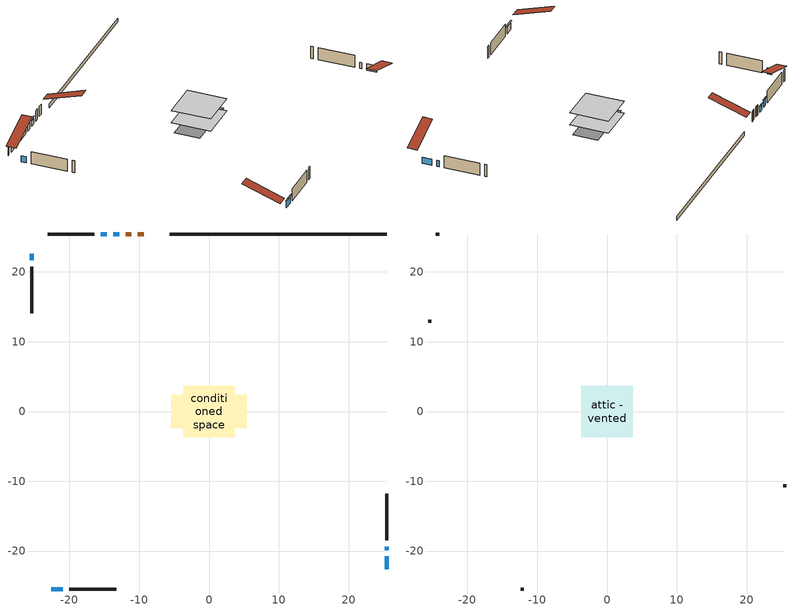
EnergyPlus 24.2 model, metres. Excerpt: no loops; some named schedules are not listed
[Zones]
conditioned space
 floor adiabatic (Floor2 construction): -3.58,-3.58 -3.58,3.58 3.58,3.58 3.58,-3.58 z0.76
 floor adiabatic (AdiabaticFloorConstruction): -3.66,-3.66 -3.66,3.66 3.66,3.66 3.66,-3.66 z0.76
 floor foundation (Slab1 construction): -5.41,-2.37 -5.41,2.37 5.41,2.37 5.41,-2.37 z0
 wall outside (AdiabaticWallConstruction 1): -9.39,25.44 -10.21,25.44 / -11.13,25.44 -11.97,25.44 z0.76:2.79
 wall outside (AdiabaticWallConstruction): 25.44,-22.63 25.44,-20.78 / 25.44,-19.85 25.44,-19.41 / -25.44,22.63 -25.44,21.71 z0.76:1.98; -12.89,25.44 -13.73,25.44 z0.76:1.78; -14.66,25.44 -15.5,25.44 / -22.63,-25.44 -20.96,-25.44 z0.76:2.11
 wall outside (Wall1 construction): -16.43,25.44 -23.15,25.44 / -20.03,-25.44 -13.31,-25.44 / -25.44,20.78 -25.44,14.06 / 25.44,-18.49 25.44,-11.77 z0.76:3.2
 wall foundation (FoundationWall1 construction): 25.44,25.44 -5.65,25.44 z0:0.76
 window (WindowConstruction): 25.44,-22.63 25.44,-20.78 z0.76:1.98
 window (WindowConstruction 1): 25.44,-19.85 25.44,-19.42 z0.76:1.98
 window (WindowConstruction 2): -12.89,25.44 -13.73,25.44 z0.76:1.77
 window (WindowConstruction 3): -14.66,25.44 -15.5,25.44 z0.76:2.11
 window (WindowConstruction 4): -22.63,-25.44 -20.96,-25.44 z0.76:2.11
 window (WindowConstruction 5): -25.44,22.63 -25.44,21.71 z0.76:1.98
 door (Door): -9.39,25.44 -10.21,25.44 z0.76:2.79
 door (Door 1): -11.14,25.44 -11.96,25.44 z0.76:2.79
 ceiling adiabatic (AdiabaticFloorConstruction): 3.66,-3.66 3.66,3.66 -3.66,3.66 -3.66,-3.66 z0.76
attic - vented
 floor to conditioned space (Floor1 construction Reversed): -3.66,-3.66 -3.66,3.66 3.66,3.66 3.66,-3.66 z3.2
 wall outside (Wall2 construction): -24.07,25.44 -24.51,25.44 / -12.38,-25.44 -11.95,-25.44 / -25.44,13.13 -25.44,12.7 / 25.44,-10.84 25.44,-10.4 z0.76:3.2
 roof outside (Roof1 construction): -8.46,25.44,3.2 -8.46,18.31,5.57 -6.58,18.31,5.57 -6.58,25.44,3.2; -23.56,-25.44,3.2 -23.56,-18.31,5.57 -25.44,-18.31,5.57 -25.44,-25.44,3.2; -25.44,23.56,3.2 -18.31,23.56,5.57 -18.31,25.44,5.57 -25.44,25.44,3.2; 25.44,-23.56,3.2 18.31,-23.56,5.57 18.31,-25.44,5.57 25.44,-25.44,3.2
shading: -14.03,25.44 -12.6,25.44 -12.6,25.59 -14.03,25.59 z2.07; -15.8,25.44 -14.36,25.44 -14.36,25.59 -15.8,25.59 z2.41; -20.66,-25.44 -22.93,-25.44 -22.93,-25.59 -20.66,-25.59 z2.41
[Building]
Building 1: Terrain=Suburbs
[Site:Location]
Toronto City Centre_ON: Latitude {deg}=43.63; Longitude {deg}=-79.39; Time Zone {hr}=-5; Elevation {m}=77; Keep Site Location Information=Yes
[Site:GroundTemperature:Shallow]
5.01852, 3.26908, 3.12898, 3.95918, 7.29196, 10.6092, 13.4851, 15.3069, 15.4617, 13.9799, 11.1774, 7.9619
[Site:WaterMainsTemperature]
Calculation Method=Schedule; Temperature Schedule=mains temperature schedule
[Material] Roughness=Rough; Thermal Absorptance=0.9
Name | Thickness {m} | Conductivity {W/m-K} | Density {kg/m3} | Specific Heat {J/kg-K} | Solar Absorptance | Visible Absorptance
asphalt or fiberglass shingles | 0.00635 | 0.162714 | 1121.4 | 1465.45 | 0.4 | 0.4
ceiling stud and cavity | 0.0889 | 7.21176 | 20.9862 | 1087.66 | 0.7 | 0.7
concrete 4.0 in. | 0.1016 | 1.803125 | 2242.8 | 837.4 | 0.7 | 0.7
concrete 8.0 in. | 0.2032 | 1.803125 | 2242.8 | 837.4 | 0.7 | 0.7
door material | 0.04445 | 0.188738 | 512.64 | 1214.23 | 0.7 | 0.7
door material 1 | 0.04445 | 0.053851 | 512.64 | 1214.23 | 0.7 | 0.7
exterior vertical ins | 0.00202101 | 0.029427 | 32.04 | 1214.23 | 0.7 | 0.7
floor covering | 0.0127 | 0.0433444 | 54.468 | 1339.84 | 0.6 | 0.6
floor rigid ins; wall rigid ins | 0.512978 | 0.029427 | 32.04 | 1214.23 | 0.7 | 0.7
floor stud and cavity | 0.1397 | 0.0933496 | 92.3553 | 1139.71 | 0.7 | 0.7
floor stud and cavity 1 | 0.1397 | 1.75129 | 37.0049 | 1207.88 | 0.7 | 0.7
furniture material conditioned space 1 | 0.1524 | 0.115458 | 640.8 | 1214.23 | 0.6 | 0.6
gypsum board | 0.0127 | 0.160291 | 801 | 837.4 | 0.6 | 0.6
gypsum board 1 | 0.00254 | 0.160291 | 801 | 837.4 | 0.6 | 0.6
gypsum board 2 | 0.0127 | 0.160291 | 801 | 837.4 | 0.7 | 0.7
osb sheathing 0.5 in. | 0.0127 | 0.115458 | 512.64 | 1214.23 | 0.7 | 0.7
osb sheathing 0.75 in. | 0.01905 | 0.115458 | 512.64 | 1214.23 | 0.7 | 0.7
wall stud and cavity | 0.1397 | 0.115654 | 139.0536 | 1170.24 | 0.7 | 0.7
wall stud and cavity 1 | 0.0889 | 6.9971 | 50.32683 | 1063.81 | 0.6 | 0.6
wall stud and cavity 2 | 0.0889 | 0.380278 | 52.3479 | 1209.89 | 0.7 | 0.7
wall stud and cavity 3 | 0.0889 | 0.391764 | 83.0341 | 1211.67 | 0.7 | 0.7
wood siding | 0.0254 | 0.102417 | 544.68 | 1172.36 | 0.4 | 0.4
wood siding 1 | 0.00254 | 0.102417 | 544.68 | 1172.36 | 0.4 | 0.4
wood siding 2; wood siding 3 | 0.0254 | 0.102417 | 544.68 | 1172.36 | 0.7 | 0.7
[WindowMaterial:SimpleGlazingSystem]
Name | U-Factor {W/m2-K} | Solar Heat Gain Coefficient
WindowMaterial | 2.47504 | 0.61
WindowMaterial 1 | 2.56475 | 0.57
WindowMaterial 2 | 2.501159 | 0.6
[Construction]
AdiabaticFloorConstruction: floor stud and cavity 1, floor rigid ins, osb sheathing 0.75 in., floor covering
AdiabaticWallConstruction: wood siding 2, wall rigid ins, wall stud and cavity 2, gypsum board
AdiabaticWallConstruction 1: wood siding 3, wall rigid ins, wall stud and cavity 2, gypsum board
Door: door material
Door 1: door material 1
Floor1 construction Reversed: gypsum board 1, ceiling stud and cavity
Floor2 construction: floor stud and cavity, osb sheathing 0.75 in., floor covering
FoundationWall1 construction: concrete 8.0 in., gypsum board 2
furniture construction conditioned space 1: furniture material conditioned space 1
PartitionWallConstruction: gypsum board, wall stud and cavity 3, gypsum board
Roof1 construction: asphalt or fiberglass shingles
Slab1 construction: concrete 4.0 in.
Wall1 construction: wood siding, osb sheathing 0.5 in., wall stud and cavity, gypsum board
Wall2 construction: wood siding 1, wall stud and cavity 1
WindowConstruction; WindowConstruction 3; WindowConstruction 4; WindowConstruction 5: WindowMaterial
WindowConstruction 1: WindowMaterial 1
WindowConstruction 2: WindowMaterial 2
[Zone] Multiplier=1; Part of Total Floor Area=Yes
Name | Volume {m3}
attic - vented | 20.6359
conditioned space | 130.5
[Space]
Name | Zone | Volume {m3}
attic - vented 1 | attic - vented | 20.6359
conditioned space 1 | conditioned space | 130.5
[ZoneInfiltration:EffectiveLeakageArea]
infil attic - vented 1: Zone or Space=attic - vented 1; Schedule=Always On Discrete; Effective Air Leakage Area {cm2}=2253.47; Stack Coefficient=0.000334728; Wind Coefficient=1.23614e-05
[ZoneMixing]
whole house fan mix: Zone or Space=attic - vented; Schedule=Always On Continuous; Design Flow Rate Calculation Method=Flow/Zone; Design Flow Rate {m3/s}=0; Source Zone or Space=conditioned space
[SurfaceProperty:ExposedFoundationPerimeter]
Slab1: Exposed Perimeter Calculation Method=TotalExposedPerimeter; Total Exposed Perimeter {m}=31.091
[InternalMass] Zone or ZoneList=conditioned space; Space or SpaceList=conditioned space 1
Name | Construction | Surface Area {m2}
furniture mass conditioned space 1 | furniture construction conditioned space 1 | 62.344
partition wall mass | PartitionWallConstruction | 104.68
[Lights]
interior lighting: Zone or ZoneList or Space or SpaceList=conditioned space 1; Schedule=interior lighting schedule; Design Level Calculation Method=LightingLevel; Lighting Level {W}=343.2; Return Air Fraction=0; Fraction Radiant=0.6; Fraction Visible=0.2; Fraction Replaceable=1
[People]
occupants: Zone or ZoneList or Space or SpaceList=conditioned space 1; Number of People Schedule=occupants schedule; Number of People Calculation Method=People; Number of People=3; Fraction Radiant=0.314171; Sensible Heat Fraction=0.56303; Activity Level Schedule=occupants activity schedule; Carbon Dioxide Generation Rate {m3/s-W}=0; Enable ASHRAE 55 Comfort Warnings=No; Mean Radiant Temperature Calculation Type=EnclosureAveraged
[ElectricEquipment] Zone or ZoneList or Space or SpaceList=conditioned space 1; Design Level Calculation Method=EquipmentLevel
Name | Schedule | Design Level {W} | Fraction Latent | Fraction Radiant | Fraction Lost
clothes dryer | clothes dryer schedule | 140.772 | 0.015 | 0.081 | 0.85
clothes washer | clothes washer schedule | 32.1985 | 0.03 | 0.162 | 0.7
cooking range | cooking range schedule | 215.147 | 0.08 | 0.432 | 0.2
dishwasher | dishwasher schedule | 66.8632 | 0.3 | 0.18 | 0.4
fridge | fridge schedule | 72.9452 | 0 | 0.6 | 0
mech vent house fan | mech vent house fan schedule | 0 | 0 | 0 | 1
mech vent house fan cfis | mech vent house fan cfis schedule | 0 | 0 | 0 | 0
misc plug loads | misc plug loads schedule | 494.7 | 0.045 | 0.513 | 0.1
whole house fan | Always On Discrete | 0 | 0 | 0 | 1
[OtherEquipment] Zone or ZoneList or Space or SpaceList=conditioned space 1; Design Level Calculation Method=EquipmentLevel
Name | Fuel Type | Schedule | Design Level {W} | Fraction Latent | Fraction Radiant | Fraction Lost
clothes dryer 1 | Electricity | clothes dryer schedule | 0 | 0.015 | 0.081 | 0.85
cooking range 1 | Electricity | cooking range schedule | 0 | 0.08 | 0.432 | 0.2
general water use latent | None | general water use schedule | 62.594 | 1 | 0 | 0
general water use sensible | None | general water use schedule | -61.6891 | 0 | 0.6 | 0
mech vent house fan latent load | None | Always On Discrete | 0 | 1 | 0 | 0
mech vent house fan sensible load | None | Always On Discrete | 0 | 0 | 0 | 0
water heater energy adjustment1 | NaturalGas | Always On Discrete | 0.01 | 0 | 0 | 1
[ZoneInfiltration:DesignFlowRate] Zone or ZoneList or Space or SpaceList=conditioned space 1; Schedule=Always On Discrete; Design Flow Rate Calculation Method=Flow/Zone; Design Flow Rate {m3/s}=0
infil flow; natural vent flow; whole house fan flow
[AvailabilityManager:Scheduled]
furnace airloop Availability Manager: Schedule=Always On Discrete
[Foundation:Kiva]
Foundation Kiva 1: Initial Indoor Air Temperature {C}=18; Wall Height Above Grade {m}=0.759988; Wall Depth Below Slab {m}=0.2032; Custom Block Material Name 1=exterior vertical ins; Custom Block Depth 1 {m}=0.759988; Custom Block X Position 1 {m}=0.2159; Custom Block Z Position 1 {m}=0
[Foundation:Kiva:Settings]
Soil Conductivity {W/m-K}=0.849921; Soil Density {kg/m3}=1842.3; Soil Specific Heat {J/kg-K}=418.7; Ground Solar Absorptivity=0.9; Ground Thermal Absorptivity=0.9; Ground Surface Roughness {m}=0.03; Far-Field Width {m}=40; Deep-Ground Boundary Condition=ZeroFlux; Deep-Ground Depth {m}=40; Minimum Cell Dimension {m}=0.2; Maximum Cell Growth Coefficient=3; Simulation Timestep=Timestep
[Exterior:Lights]
exterior lighting: Schedule=exterior lighting schedule; Design Level {W}=75.6
[EnergyManagementSystem:GlobalVariable]
furnace_airloop_Fan_RTF
infil_program_Qfan
infil_program_Qinf
natural_vent_program_Qnv
natural_vent_program_Qwhf
[EnergyManagementSystem:Sensor]
Name | Output:Variable or Output:Meter Index Key | Output:Variable or Output:Meter
airflow_gain | infil flow | Infiltration Sensible Heat Gain Energy
airflow_gain_1 | natural vent flow | Infiltration Sensible Heat Gain Energy
airflow_gain_2 | whole house fan flow | Infiltration Sensible Heat Gain Energy
airflow_loss | infil flow | Infiltration Sensible Heat Loss Energy
airflow_loss_1 | natural vent flow | Infiltration Sensible Heat Loss Energy
airflow_loss_2 | whole house fan flow | Infiltration Sensible Heat Loss Energy
clg_load_cond |  | Cooling:EnergyTransfer:Zone:CONDITIONED SPACE
clg_sp_s; clg_sp_s_1 | cooling setpoint | Schedule Value
clothes_dryer_exhaust_0_sch_s | clothes dryer exhaust 0 schedule | Schedule Value
cool_season | cooling season schedule | Schedule Value
htg_load_cond |  | Heating:EnergyTransfer:Zone:CONDITIONED SPACE
htg_sp_s; htg_sp_s_1 | heating setpoint | Schedule Value
ig_ee_conv | clothes dryer | Electric Equipment Convective Heating Energy
ig_ee_conv_2 | cooking range | Electric Equipment Convective Heating Energy
ig_ee_conv_4 | fridge | Electric Equipment Convective Heating Energy
ig_ee_conv_5 | misc plug loads | Electric Equipment Convective Heating Energy
ig_ee_conv_6 | whole house fan | Electric Equipment Convective Heating Energy
ig_ee_rad | clothes dryer | Electric Equipment Radiant Heating Energy
ig_ee_rad_2 | cooking range | Electric Equipment Radiant Heating Energy
ig_ee_rad_4 | fridge | Electric Equipment Radiant Heating Energy
ig_ee_rad_5 | misc plug loads | Electric Equipment Radiant Heating Energy
ig_ee_rad_6 | whole house fan | Electric Equipment Radiant Heating Energy
ig_lgt_conv | interior lighting | Lights Convective Heating Energy
ig_lgt_rad | interior lighting | Lights Radiant Heating Energy
ig_lgt_vis | interior lighting | Lights Visible Radiation Heating Energy
ig_oe_conv | clothes dryer 1 | Other Equipment Convective Heating Energy
ig_oe_conv_1 | cooking range 1 | Other Equipment Convective Heating Energy
ig_oe_conv_2 | general water use latent | Other Equipment Convective Heating Energy
ig_oe_conv_3 | general water use sensible | Other Equipment Convective Heating Energy
ig_oe_conv_4 | water heater energy adjustment1 | Other Equipment Convective Heating Energy
ig_oe_rad | clothes dryer 1 | Other Equipment Radiant Heating Energy
ig_oe_rad_1 | cooking range 1 | Other Equipment Radiant Heating Energy
ig_oe_rad_2 | general water use latent | Other Equipment Radiant Heating Energy
ig_oe_rad_3 | general water use sensible | Other Equipment Radiant Heating Energy
ig_oe_rad_4 | water heater energy adjustment1 | Other Equipment Radiant Heating Energy
ig_ppl_conv | occupants | People Convective Heating Energy
ig_ppl_rad | occupants | People Radiant Heating Energy
im_conv | furniture mass conditioned space 1 | Surface Inside Face Convection Heat Gain Energy
im_conv_1 | partition wall mass | Surface Inside Face Convection Heat Gain Energy
im_ig | furniture mass conditioned space 1 | Surface Inside Face Internal Gains Radiation Heat Gain Energy
im_ig_1 | partition wall mass | Surface Inside Face Internal Gains Radiation Heat Gain Energy
im_lgt | furniture mass conditioned space 1 | Surface Inside Face Lights Radiation Heat Gain Energy
im_lgt_1 | partition wall mass | Surface Inside Face Lights Radiation Heat Gain Energy
im_sol | furniture mass conditioned space 1 | Surface Inside Face Solar Radiation Heat Gain Energy
im_sol_1 | partition wall mass | Surface Inside Face Solar Radiation Heat Gain Energy
im_surf | furniture mass conditioned space 1 | Surface Inside Face Net Surface Thermal Radiation Heat Gain Energy
im_surf_1 | partition wall mass | Surface Inside Face Net Surface Thermal Radiation Heat Gain Energy
mv_conv | mech vent house fan | Electric Equipment Convective Heating Energy
mv_conv_1 | mech vent house fan cfis | Electric Equipment Convective Heating Energy
mv_conv_2 | mech vent house fan latent load | Other Equipment Convective Heating Energy
mv_conv_3 | mech vent house fan sensible load | Other Equipment Convective Heating Energy
mv_rad | mech vent house fan | Electric Equipment Radiant Heating Energy
mv_rad_1 | mech vent house fan cfis | Electric Equipment Radiant Heating Energy
mv_rad_2 | mech vent house fan latent load | Other Equipment Radiant Heating Energy
mv_rad_3 | mech vent house fan sensible load | Other Equipment Radiant Heating Energy
natural_vent_s | natural vent schedule | Schedule Value
out_pb_s |  | Site Outdoor Air Barometric Pressure
out_wt_s |  | Site Outdoor Air Humidity Ratio
site_vw_s |  | Site Wind Speed
ss_back_out | Window1 | Surface Window Shortwave from Zone Back Out Window Heat Transfer Rate
ss_back_out_1 | Window3 | Surface Window Shortwave from Zone Back Out Window Heat Transfer Rate
ss_back_out_2 | Window4 | Surface Window Shortwave from Zone Back Out Window Heat Transfer Rate
ss_back_out_3 | Window5 | Surface Window Shortwave from Zone Back Out Window Heat Transfer Rate
ss_back_out_4 | Window6 | Surface Window Shortwave from Zone Back Out Window Heat Transfer Rate
ss_back_out_5 | Window8 | Surface Window Shortwave from Zone Back Out Window Heat Transfer Rate
ss_conv | Door1 | Surface Inside Face Convection Heat Gain Energy
ss_conv_1 | Door2 | Surface Inside Face Convection Heat Gain Energy
ss_conv_2 | Window1 | Surface Inside Face Convection Heat Gain Energy
ss_conv_3 | Window3 | Surface Inside Face Convection Heat Gain Energy
ss_conv_4 | Window4 | Surface Inside Face Convection Heat Gain Energy
ss_conv_5 | Window5 | Surface Inside Face Convection Heat Gain Energy
ss_conv_6 | Window6 | Surface Inside Face Convection Heat Gain Energy
ss_conv_7 | Window8 | Surface Inside Face Convection Heat Gain Energy
ss_ig | Door1 | Surface Inside Face Internal Gains Radiation Heat Gain Energy
ss_ig_1 | Door2 | Surface Inside Face Internal Gains Radiation Heat Gain Energy
ss_ig_2 | Window1 | Surface Inside Face Internal Gains Radiation Heat Gain Energy
ss_ig_3 | Window3 | Surface Inside Face Internal Gains Radiation Heat Gain Energy
ss_ig_4 | Window4 | Surface Inside Face Internal Gains Radiation Heat Gain Energy
ss_ig_5 | Window5 | Surface Inside Face Internal Gains Radiation Heat Gain Energy
ss_ig_6 | Window6 | Surface Inside Face Internal Gains Radiation Heat Gain Energy
ss_ig_7 | Window8 | Surface Inside Face Internal Gains Radiation Heat Gain Energy
ss_lgt | Door1 | Surface Inside Face Lights Radiation Heat Gain Energy
ss_lgt_1 | Door2 | Surface Inside Face Lights Radiation Heat Gain Energy
ss_sol | Door1 | Surface Inside Face Solar Radiation Heat Gain Energy
ss_sol_1 | Door2 | Surface Inside Face Solar Radiation Heat Gain Energy
ss_surf | Door1 | Surface Inside Face Net Surface Thermal Radiation Heat Gain Energy
ss_surf_1 | Door2 | Surface Inside Face Net Surface Thermal Radiation Heat Gain Energy
ss_surf_2 | Window1 | Surface Inside Face Net Surface Thermal Radiation Heat Gain Energy
ss_surf_3 | Window3 | Surface Inside Face Net Surface Thermal Radiation Heat Gain Energy
ss_surf_4 | Window4 | Surface Inside Face Net Surface Thermal Radiation Heat Gain Energy
ss_surf_5 | Window5 | Surface Inside Face Net Surface Thermal Radiation Heat Gain Energy
ss_surf_6 | Window6 | Surface Inside Face Net Surface Thermal Radiation Heat Gain Energy
ss_surf_7 | Window8 | Surface Inside Face Net Surface Thermal Radiation Heat Gain Energy
ss_trans_in | Window1 | Surface Window Transmitted Solar Radiation Rate
ss_trans_in_1 | Window3 | Surface Window Transmitted Solar Radiation Rate
ss_trans_in_2 | Window4 | Surface Window Transmitted Solar Radiation Rate
ss_trans_in_3 | Window5 | Surface Window Transmitted Solar Radiation Rate
ss_trans_in_4 | Window6 | Surface Window Transmitted Solar Radiation Rate
ss_trans_in_5 | Window8 | Surface Window Transmitted Solar Radiation Rate
ss_trans_out | Window1 | Surface Inside Face Initial Transmitted Diffuse Transmitted Out Window Solar Radiation Rate
ss_trans_out_1 | Window3 | Surface Inside Face Initial Transmitted Diffuse Transmitted Out Window Solar Radiation Rate
ss_trans_out_2 | Window4 | Surface Inside Face Initial Transmitted Diffuse Transmitted Out Window Solar Radiation Rate
ss_trans_out_3 | Window5 | Surface Inside Face Initial Transmitted Diffuse Transmitted Out Window Solar Radiation Rate
ss_trans_out_4 | Window6 | Surface Inside Face Initial Transmitted Diffuse Transmitted Out Window Solar Radiation Rate
ss_trans_out_5 | Window8 | Surface Inside Face Initial Transmitted Diffuse Transmitted Out Window Solar Radiation Rate
s_conv | Floor1 | Surface Inside Face Convection Heat Gain Energy
s_conv_1 | Floor2 | Surface Inside Face Convection Heat Gain Energy
s_conv_2 | FoundationWall1 | Surface Inside Face Convection Heat Gain Energy
s_conv_3 | inferred conditioned ceiling | Surface Inside Face Convection Heat Gain Energy
s_conv_4 | inferred conditioned floor | Surface Inside Face Convection Heat Gain Energy
s_conv_5 | Slab1 | Surface Inside Face Convection Heat Gain Energy
s_conv_6 | Wall1:0 | Surface Inside Face Convection Heat Gain Energy
s_conv_7 | Wall1:180 | Surface Inside Face Convection Heat Gain Energy
s_conv_8 | Wall1:270 | Surface Inside Face Convection Heat Gain Energy
s_conv_9 | Wall1:90 | Surface Inside Face Convection Heat Gain Energy
s_ig | Floor1 | Surface Inside Face Internal Gains Radiation Heat Gain Energy
s_ig_1 | Floor2 | Surface Inside Face Internal Gains Radiation Heat Gain Energy
s_ig_2 | FoundationWall1 | Surface Inside Face Internal Gains Radiation Heat Gain Energy
s_ig_3 | inferred conditioned ceiling | Surface Inside Face Internal Gains Radiation Heat Gain Energy
s_ig_4 | inferred conditioned floor | Surface Inside Face Internal Gains Radiation Heat Gain Energy
s_ig_5 | Slab1 | Surface Inside Face Internal Gains Radiation Heat Gain Energy
s_ig_6 | Wall1:0 | Surface Inside Face Internal Gains Radiation Heat Gain Energy
s_ig_7 | Wall1:180 | Surface Inside Face Internal Gains Radiation Heat Gain Energy
s_ig_8 | Wall1:270 | Surface Inside Face Internal Gains Radiation Heat Gain Energy
s_ig_9 | Wall1:90 | Surface Inside Face Internal Gains Radiation Heat Gain Energy
s_lgt | Floor1 | Surface Inside Face Lights Radiation Heat Gain Energy
s_lgt_1 | Floor2 | Surface Inside Face Lights Radiation Heat Gain Energy
s_lgt_2 | FoundationWall1 | Surface Inside Face Lights Radiation Heat Gain Energy
s_lgt_3 | inferred conditioned ceiling | Surface Inside Face Lights Radiation Heat Gain Energy
s_lgt_4 | inferred conditioned floor | Surface Inside Face Lights Radiation Heat Gain Energy
s_lgt_5 | Slab1 | Surface Inside Face Lights Radiation Heat Gain Energy
s_lgt_6 | Wall1:0 | Surface Inside Face Lights Radiation Heat Gain Energy
s_lgt_7 | Wall1:180 | Surface Inside Face Lights Radiation Heat Gain Energy
s_lgt_8 | Wall1:270 | Surface Inside Face Lights Radiation Heat Gain Energy
s_lgt_9 | Wall1:90 | Surface Inside Face Lights Radiation Heat Gain Energy
s_sol | Floor1 | Surface Inside Face Solar Radiation Heat Gain Energy
s_sol_1 | Floor2 | Surface Inside Face Solar Radiation Heat Gain Energy
s_sol_2 | FoundationWall1 | Surface Inside Face Solar Radiation Heat Gain Energy
s_sol_3 | inferred conditioned ceiling | Surface Inside Face Solar Radiation Heat Gain Energy
s_sol_4 | inferred conditioned floor | Surface Inside Face Solar Radiation Heat Gain Energy
s_sol_5 | Slab1 | Surface Inside Face Solar Radiation Heat Gain Energy
s_sol_6 | Wall1:0 | Surface Inside Face Solar Radiation Heat Gain Energy
s_sol_7 | Wall1:180 | Surface Inside Face Solar Radiation Heat Gain Energy
s_sol_8 | Wall1:270 | Surface Inside Face Solar Radiation Heat Gain Energy
s_sol_9 | Wall1:90 | Surface Inside Face Solar Radiation Heat Gain Energy
s_surf | Floor1 | Surface Inside Face Net Surface Thermal Radiation Heat Gain Energy
s_surf_1 | Floor2 | Surface Inside Face Net Surface Thermal Radiation Heat Gain Energy
s_surf_2 | FoundationWall1 | Surface Inside Face Net Surface Thermal Radiation Heat Gain Energy
s_surf_3 | inferred conditioned ceiling | Surface Inside Face Net Surface Thermal Radiation Heat Gain Energy
s_surf_4 | inferred conditioned floor | Surface Inside Face Net Surface Thermal Radiation Heat Gain Energy
s_surf_5 | Slab1 | Surface Inside Face Net Surface Thermal Radiation Heat Gain Energy
s_surf_6 | Wall1:0 | Surface Inside Face Net Surface Thermal Radiation Heat Gain Energy
s_surf_7 | Wall1:180 | Surface Inside Face Net Surface Thermal Radiation Heat Gain Energy
s_surf_8 | Wall1:270 | Surface Inside Face Net Surface Thermal Radiation Heat Gain Energy
s_surf_9 | Wall1:90 | Surface Inside Face Net Surface Thermal Radiation Heat Gain Energy
[EnergyManagementSystem:Actuator]
Name | Actuated Component Unique | Actuated Component Type | Actuated Component Control Type
fridge_schedule_act | fridge schedule | Schedule:Constant | Schedule Value
infil_flow_act | infil flow | Zone Infiltration | Air Exchange Flow Rate
mech_vent_house_fan_cfis_act | mech vent house fan cfis | ElectricEquipment | Electricity Rate
mech_vent_house_fan_latent_load_act | mech vent house fan latent load | OtherEquipment | Power Level
mech_vent_house_fan_sensible_load_act | mech vent house fan sensible load | OtherEquipment | Power Level
natural_vent_flow_act | natural vent flow | Zone Infiltration | Air Exchange Flow Rate
water_heater_ec_adj_act | water heater energy adjustment1 | OtherEquipment | Power Level
whole_house_fan_act | whole house fan | ElectricEquipment | Electricity Rate
whole_house_fan_flow_act | whole house fan flow | Zone Infiltration | Air Exchange Flow Rate
whole_house_fan_mix_act | whole house fan mix | ZoneMixing | Air Exchange Flow Rate
